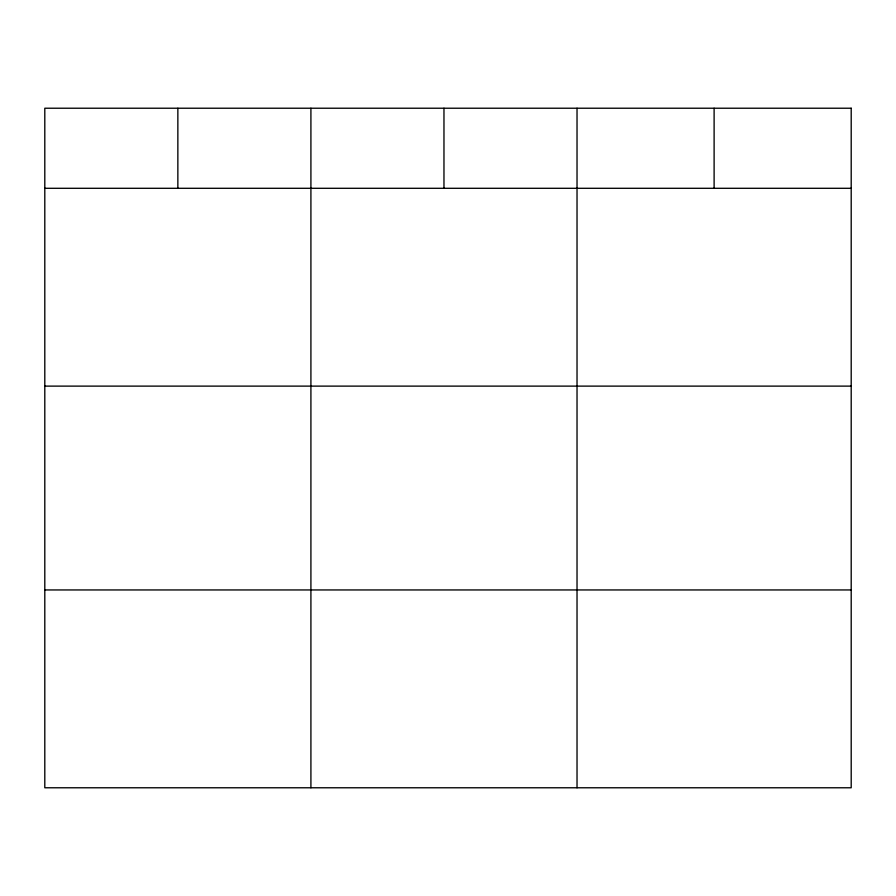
<?xml version="1.0" encoding="UTF-8"?>
<svg xmlns="http://www.w3.org/2000/svg" width="896" height="896" viewBox="0 0 896 896"><rect width="100%" height="100%" fill="white"/><g stroke="black" fill="none" stroke-linecap="round" stroke-linejoin="round"><path stroke-width="1.34" d="M44.8 188.294L851.2 188.294M44.8 386.12L851.2 386.12M44.8 589.949L851.2 589.949M714.112 108.226L714.112 188.294M577.024 108.226L577.024 787.774M443.968 108.226L443.968 188.294M310.912 108.226L310.912 787.774M177.856 108.226L177.856 188.294M851.2 108.226L44.8 108.226L44.8 787.774L851.2 787.774L851.2 108.226"/></g></svg>
